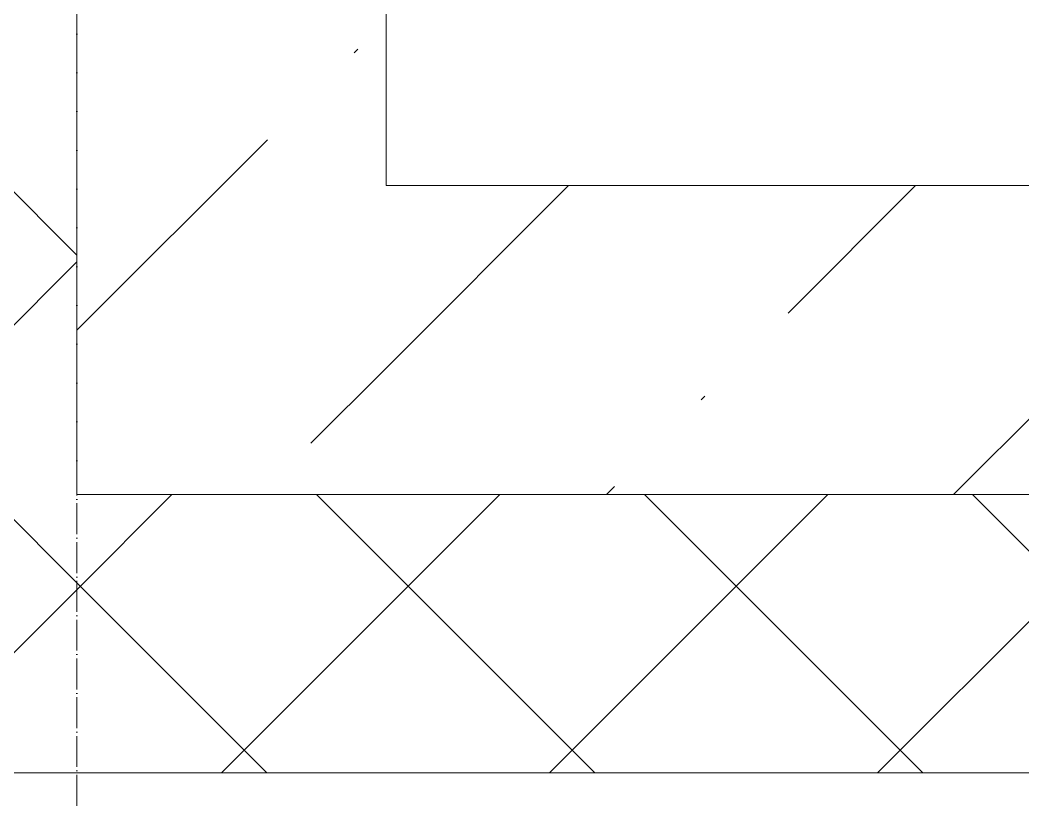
# Model space of a CAD drawing. Header units: millimetres. Extents: x -56773 to 323062, y -262288 to 76460.
# Drawn here: x 110990 to 111639, y -247907 to -247402 of the extents above; entities that cross this region are included whole.
import ezdxf

# ---------------------------------------------------------------- set-up
doc = ezdxf.new("R2010")
doc.units = ezdxf.units.MM
doc.linetypes.add('ADSK_Линия сетки', pattern=[25, 20, -2.5, 0, -2.5])
for name, color, linetype, lineweight in [('Оси', 7, 'Continuous', 9), ('Стены наружные', 7, 'Continuous', 18), ('Стены несущие', 7, 'Continuous', 30), ('Стены отделка', 7, 'Continuous', 30), ('Стены штриховка', 7, 'Continuous', 9)]:
    doc.layers.add(name, color=color, linetype=linetype, lineweight=lineweight)
pattern_1 = [(45, (69027.24, -250313.7), (84.18955, 308.69595), [396.875, -79.375, 3.353, -76.022])]
pattern_2 = [(45, (69027.24, -250313.7), (-106.066, 106.066), []), (135, (69027.24, -250313.7), (-106.066, -106.066), [])]

msp = doc.modelspace()

# ---------------------------------------------------------------- hatches: boundary and pattern name
at = {"layer": 'Стены наружные', "lineweight": 9}
h = msp.add_hatch(dxfattribs=at)
h.set_pattern_fill('FP_2', color=256, style=0, pattern_type=2)
h.set_pattern_definition(pattern_1)
h.paths.add_polyline_path([(111027.2448, -247708.7359), (111227.2448, -247708.7359), (111227.2448, -245533.7359), (111027.2448, -245533.7359), (111027.2448, -246184.1497), (111036.6405, -246185.7994), (111042.4898, -246189.1916), (111047.1812, -246194.0018), (111050.235, -246199.4699), (111051.6343, -246204.0986), (111052.2448, -246208.7359), (111050.2248, -246218.0266), (111046.3215, -246224.5903), (111041.7827, -246228.8228), (111036.6781, -246231.6568), (111032.0862, -246232.9943), (111027.2448, -246233.7359), (111027.2448, -246884.1497), (111036.6405, -246885.7994), (111042.4898, -246889.1916), (111047.1812, -246894.0018), (111050.235, -246899.4699), (111051.6343, -246904.0986), (111052.2448, -246908.7359), (111050.2248, -246918.0266), (111046.3215, -246924.5903), (111041.7827, -246928.8228), (111036.6781, -246931.6568), (111032.0862, -246932.9943), (111027.2448, -246933.7359), (111027.2448, -247703.7969)])
h.paths.add_polyline_path([(111207.8609, -245493.7359), (111227.2448, -245493.7359), (111227.2448, -239108.7359), (111027.2448, -239108.7359), (111027.2448, -245493.7359), (111120.5781, -245492.712), (111120.5781, -245452.4371), (111117.2448, -245451.0564), (111113.1027, -245447.878), (111109.9243, -245443.7359), (111107.9263, -245438.9123), (111107.2448, -245433.7359), (111107.9263, -245428.5595), (111109.9243, -245423.7359), (111115.2362, -245417.9566), (111117.2448, -245416.4154), (111122.0684, -245414.4174), (111127.2448, -245413.7359), (111132.4212, -245414.4174), (111139.2534, -245417.9566), (111141.387, -245419.5938), (111144.5653, -245423.7359), (111146.5633, -245428.5595), (111147.2448, -245433.7359), (111146.5633, -245438.9123), (111144.5653, -245443.7359), (111141.387, -245447.878), (111133.9115, -245453.7359), (111133.9115, -245493.7359), (111177.7507, -245493.7359)])
h = msp.add_hatch(dxfattribs=at)
h.set_pattern_fill('FP_4', color=256, style=0, pattern_type=2)
h.set_pattern_definition(pattern_2)
h.paths.add_polyline_path([(110847.2448, -247888.7359), (111027.2448, -247888.7359), (111027.2448, -246933.7359), (110847.2448, -246933.7635), (110847.2448, -247710.6355)])
h.paths.add_polyline_path([(110870.057, -246883.7359), (110880.2448, -246883.7359), (110880.2448, -246233.7359), (110847.2448, -246233.7359), (110847.2448, -246883.7359)])
h.paths.add_polyline_path([(110910.2448, -246883.7359), (110972.2448, -246883.7359), (110972.2448, -246233.7359), (110910.2448, -246233.7359), (110910.2448, -246883.7047)])
h.paths.add_polyline_path([(111002.2448, -246883.7359), (111027.2448, -246883.7359), (111027.2448, -246233.7359), (111002.2448, -246233.7359), (111002.2448, -246853.5026)])
h.paths.add_polyline_path([(110870.6757, -246183.7359), (111027.2448, -246183.7359), (111027.2448, -245533.7359), (110947.2448, -245533.7359), (110947.2448, -245493.7359), (111027.2448, -245493.7359), (111027.2448, -240658.7359), (110847.2448, -240658.7359), (110847.2448, -246183.7359), (110870.057, -246183.7359)])
h = msp.add_hatch(dxfattribs=at)
h.set_pattern_fill('FP_2', color=256, style=0, pattern_type=2)
h.set_pattern_definition(pattern_1)
h.paths.add_polyline_path([(114627.2448, -247708.7359), (114627.2448, -247508.7359), (114302.2448, -247508.7359), (114302.2448, -247708.7359), (114519.4186, -247708.7359)])
h.paths.add_polyline_path([(111297.3747, -247708.7359), (113352.2448, -247708.7359), (113352.2448, -247508.7359), (111227.2448, -247508.7359), (111227.2448, -247708.7359), (111288.6306, -247708.7359)])
h = msp.add_hatch(dxfattribs=at)
h.set_pattern_fill('FP_4', color=256, style=0, pattern_type=2)
h.set_pattern_definition(pattern_2)
h.paths.add_polyline_path([(114519.4186, -247888.7359), (115007.2448, -247888.7359), (115007.2448, -247708.7359), (114302.2448, -247708.7359), (114302.2448, -247888.7359)])
h.paths.add_polyline_path([(111027.2448, -247888.7359), (113352.2448, -247888.7359), (113352.2448, -247708.7359), (111027.2448, -247708.7359), (111027.2448, -247724.5208)])

# ---------------------------------------------------------------- linework, layer by layer
at = {"layer": 'Оси', "color": 253, "linetype": 'ADSK_Линия сетки', "lineweight": 5, "true_color": 0xaaaaaa}
msp.add_line((111027.2448, -250570.6513), (111027.2448, -240286.2598), dxfattribs=at)
at = {"layer": 'Стены несущие', "color": 174, "lineweight": 9, "true_color": 0x0000a0}
for p, q in [((111227.2448, -247508.7359), (111227.2448, -247158.7359)), ((111577.2448, -247508.7359), (111227.2448, -247508.7359))]:
    msp.add_line(p, q, dxfattribs=at)
at = {"layer": 'Стены несущие', "lineweight": 9}
msp.add_line((111027.2448, -247708.7359), (111227.2448, -247708.7359), dxfattribs=at)
at = {"layer": 'Стены отделка', "lineweight": 9}
msp.add_line((110847.2448, -247888.7359), (113352.2448, -247888.7359), dxfattribs=at)
at = {"layer": 'Стены штриховка', "lineweight": 9}
for p, q in [((111027.2448, -246933.7359), (111027.2448, -247708.7359)), ((111227.2448, -247708.7359), (113352.2448, -247708.7359))]:
    msp.add_line(p, q, dxfattribs=at)
at = {"layer": 'Стены штриховка', "color": 174, "lineweight": 9, "true_color": 0x0000a0}
msp.add_line((111577.2448, -247508.7359), (111652.2448, -247508.7359), dxfattribs=at)

doc.saveas('drawing.dxf')
